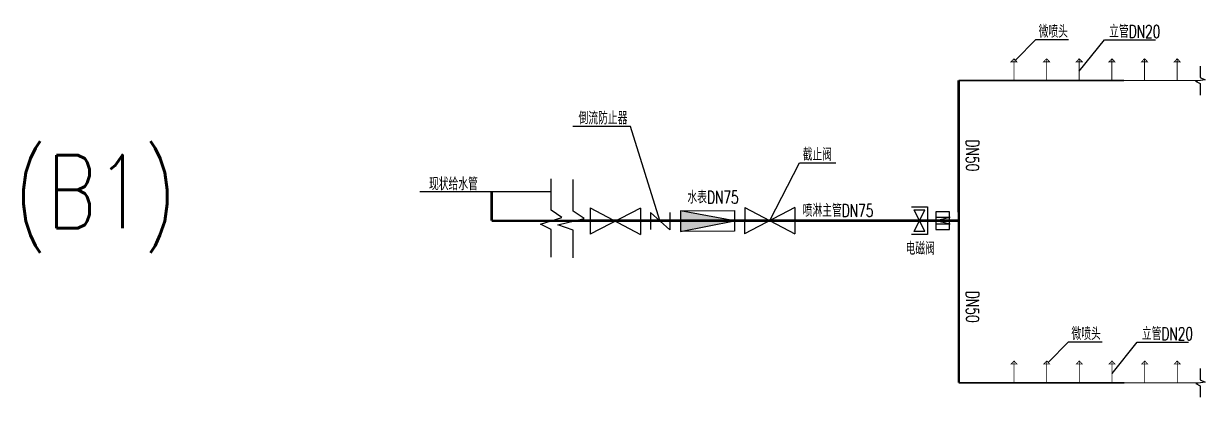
# Model space of a CAD drawing. Extents: x 230931 to 417685, y -478674 to -417189.
# Drawn here: x 230931 to 244885, y -438060 to -433650 of the extents above; entities that cross this region are included whole.
import ezdxf

# ---------------------------------------------------------------- set-up
doc = ezdxf.new("R2010")
doc.units = 0
doc.header["$LTSCALE"] = 10
for name, color, linetype in [('供水', 6, 'CONTINUOUS'), ('喷淋', 5, 'CONTINUOUS'), ('喷淋文字', 7, 'CONTINUOUS'), ('喷淋管', 4, 'CONTINUOUS'), ('园建', 1, 'CONTINUOUS'), ('标注', 3, 'CONTINUOUS')]:
    doc.layers.add(name, color=color, linetype=linetype)
doc.styles.add('HZTXT', font='txt_hzdx.shx', dxfattribs={"width": 0.6, "bigfont": 'hztxt.shx'})
doc.styles.get("Standard").update_dxf_attribs({"font": 'simplex1.shx', "width": 0.7, "bigfont": 'hztxt.shx'})

msp = doc.modelspace()

# ---------------------------------------------------------------- hatches: boundary and pattern name
at = {"layer": '供水'}
h = msp.add_hatch(color=256, dxfattribs=at)
h.paths.add_polyline_path([(238687, -436102), (239325, -435978), (238686, -435860)], flags=16)
h.paths.add_polyline_path([(239325, -435978), (238686, -435860), (238687, -436102)])
at = {"layer": '标注'}
msp.add_hatch(color=256, dxfattribs=at).paths.add_polyline_path([(238686, -435860), (238686, -436102), (239325, -435978)])

# ---------------------------------------------------------------- linework, layer by layer
at = {"layer": '供水'}
for p, q in [((238686, -435860, -3170333), (239325, -435857, -3170333)), ((239325, -435978, -3170333), (238686, -435860, -3170333)), ((239325, -435857, -3170333), (239326, -436099, -3170333)), ((238687, -436102, -3170333), (239325, -435978, -3170333)), ((239326, -436099, -3170333), (238687, -436102, -3170333))]:
    msp.add_line(p, q, dxfattribs=at)
at = {"layer": '供水', "elevation": -3170333}
msp.add_lwpolyline([(238686, -435860), (238687, -436102)], dxfattribs=at)
at = {"layer": '喷淋', "color": 0}
for p, q in [((237622, -435825, -3170333), (237621, -436136, -3170333)), ((238215, -435828, -3170333), (237621, -436136, -3170333)), ((237622, -435825, -3170333), (238214, -436139, -3170333)), ((238215, -435828, -3170333), (238214, -436139, -3170333)), ((239446, -435818, -3170333), (239445, -436129, -3170333)), ((240039, -435821, -3170333), (239445, -436129, -3170333)), ((239446, -435818, -3170333), (240038, -436132, -3170333)), ((240039, -435821, -3170333), (240038, -436132, -3170333))]:
    msp.add_line(p, q, dxfattribs=at)
msp.add_lwpolyline([(238563, -435877), (238563, -436084), (238333, -435877), (238333, -436081)], dxfattribs=at)
at = {"layer": '喷淋文字'}
for p, q in [((237161, -435853, -29063261), (237161, -435480, -29063261)), ((237421, -435863, -29063261), (237421, -435491, -29063261)), ((241416, -435813), (241604, -435813)), ((241604, -435813), (241604, -436139)), ((237034, -436015, -29063261), (237288, -435937, -29063261)), ((237288, -435937, -29063261), (237161, -435853, -29063261)), ((237239, -436026, -29063261), (237548, -435948, -29063261)), ((237548, -435948, -29063261), (237421, -435863, -29063261)), ((237161, -436078, -29063261), (237034, -436015, -29063261)), ((237161, -436404, -29063261), (237161, -436078, -29063261)), ((237421, -436088, -29063261), (237239, -436026, -29063261)), ((237421, -436415, -29063261), (237421, -436088, -29063261)), ((241604, -436139), (241416, -436139))]:
    msp.add_line(p, q, dxfattribs=at)
at = {"layer": '喷淋文字', "color": 2}
for points in [[(242642, -434081), (242883, -433838), (243270, -433838)], [(243396, -434210), (243695, -433840), (244298, -433840)]]:
    msp.add_lwpolyline(points, dxfattribs=at)
at = {"layer": '喷淋文字'}
for points in [[(244825, -434153), (244825, -434287), (244884, -434312), (244770, -434329), (244825, -434358), (244825, -434493)], [(241447, -435847), (241574, -435847)], [(241574, -436102), (241447, -435847)], [(241447, -436102), (241574, -435847)], [(241510, -435975), (241702, -435975)], [(241574, -436102), (241447, -436102)]]:
    msp.add_lwpolyline(points, dxfattribs=at)
at = {"layer": '喷淋文字', "color": 2}
for points, elevation in [([(238445, -435974), (238095, -434862), (237415, -434862)], -3170333), ([(239743, -435974), (240093, -435292), (240522, -435292)], -3170333), ([(243029, -437649), (243269, -437406), (243668, -437406)], 0), ([(243783, -437778), (244082, -437408), (244688, -437408)], 0)]:
    msp.add_lwpolyline(points, dxfattribs=dict(at, elevation=elevation))
at = {"layer": '喷淋文字'}
msp.add_lwpolyline([(241702, -436078), (241863, -436078), (241863, -435871), (241702, -435871)], close=True, dxfattribs=at)
at = {"layer": '喷淋文字', "elevation": 0}
msp.add_lwpolyline([(244826, -437721), (244826, -437854), (244885, -437880), (244771, -437897), (244826, -437925), (244826, -438060)], dxfattribs=at)
at = {"layer": '喷淋管', "color": 5, "const_width": 30}
for points in [[(241973, -434321), (241974, -437888)], [(241215, -435975), (241973, -435975)]]:
    msp.add_lwpolyline(points, dxfattribs=at)
at = {"layer": '喷淋管', "color": 5, "const_width": 30, "elevation": 0}
for points in [[(236457, -435977), (236457, -435635)], [(241638, -435974), (236457, -435977)]]:
    msp.add_lwpolyline(points, dxfattribs=at)
at = {"layer": '园建', "elevation": 0}
msp.add_lwpolyline([(237161, -435635), (235610, -435635)], dxfattribs=at)
at = {"layer": '标注'}
for points, const_width in [([(242625, -434100), (242591, -434100), (242625, -434063)], 10), ([(242625, -434100), (242625, -434063)], 10), ([(242625, -434100), (242659, -434100), (242625, -434063)], 10), ([(242625, -434321), (242625, -434100)], 10), ([(243011, -434100), (242976, -434100), (243011, -434063)], 10), ([(243011, -434100), (243011, -434063)], 10), ([(243011, -434100), (243045, -434100), (243011, -434063)], 10), ([(243011, -434321), (243011, -434100)], 10), ([(243396, -434100), (243362, -434100), (243396, -434063)], 10), ([(243396, -434100), (243396, -434063)], 10), ([(243396, -434100), (243431, -434100), (243396, -434063)], 10), ([(243396, -434321), (243396, -434100)], 10), ([(243782, -434100), (243748, -434100), (243782, -434063)], 10), ([(243782, -434100), (243782, -434063)], 10), ([(243782, -434100), (243816, -434100), (243782, -434063)], 10), ([(243782, -434321), (243782, -434100)], 10), ([(244167, -434100), (244133, -434100), (244167, -434063)], 10), ([(244167, -434100), (244167, -434063)], 10), ([(244167, -434100), (244202, -434100), (244167, -434063)], 10), ([(244167, -434321), (244167, -434100)], 10), ([(244553, -434100), (244519, -434100), (244553, -434063)], 10), ([(244553, -434100), (244553, -434063)], 10), ([(244553, -434100), (244587, -434100), (244553, -434063)], 10), ([(244553, -434321), (244553, -434100)], 10), ([(241973, -434321), (243926, -434321)], 20), ([(243926, -434321), (244830, -434321)], 10)]:
    msp.add_lwpolyline(points, dxfattribs=dict(at, const_width=const_width))
at = {"layer": '标注', "elevation": -3170333}
msp.add_lwpolyline([(238686, -435860), (238686, -436102), (239325, -435978), (238686, -435860)], close=True, dxfattribs=at)
at = {"layer": '标注', "elevation": 0}
for points, const_width in [([(242626, -437667), (242592, -437667), (242626, -437630)], 10), ([(242626, -437667), (242626, -437630)], 10), ([(242626, -437667), (242660, -437667), (242626, -437630)], 10), ([(243012, -437667), (242978, -437667), (243012, -437630)], 10), ([(243012, -437667), (243012, -437630)], 10), ([(243012, -437667), (243046, -437667), (243012, -437630)], 10), ([(243397, -437667), (243363, -437667), (243397, -437630)], 10), ([(243397, -437667), (243397, -437630)], 10), ([(243397, -437667), (243432, -437667), (243397, -437630)], 10), ([(243783, -437667), (243749, -437667), (243783, -437630)], 10), ([(243783, -437667), (243783, -437630)], 10), ([(243783, -437667), (243817, -437667), (243783, -437630)], 10), ([(244169, -437667), (244134, -437667), (244169, -437630)], 10), ([(244169, -437667), (244169, -437630)], 10), ([(244169, -437667), (244203, -437667), (244169, -437630)], 10), ([(244554, -437667), (244520, -437667), (244554, -437630)], 10), ([(244554, -437667), (244554, -437630)], 10), ([(244554, -437667), (244588, -437667), (244554, -437630)], 10), ([(242626, -437888), (242626, -437667)], 10), ([(243012, -437888), (243012, -437667)], 10), ([(243397, -437888), (243397, -437667)], 10), ([(243783, -437888), (243783, -437667)], 10), ([(244169, -437888), (244169, -437667)], 10), ([(244554, -437888), (244554, -437667)], 10), ([(241974, -437888), (243927, -437888)], 20), ([(243927, -437888), (244831, -437888)], 10)]:
    msp.add_lwpolyline(points, dxfattribs=dict(at, const_width=const_width))

# ---------------------------------------------------------------- texts
at = {"layer": '喷淋文字', "width": 0.7}
for s, p in [('微喷头', (242917, -433817, -213431127)), ('立管DN20', (243749, -433817, -213431127)), ('截止阀', (240130, -435269, -213431127)), ('现状给水管', (235717, -435616, -47118973)), ('水表DN75', (238769, -435774, -210260794)), ('喷淋主管DN75', (240130, -435930, -210260794)), ('电磁阀', (241346, -436378, -213431127)), ('微喷头', (243304, -437384, -213431127)), ('立管DN20', (244136, -437384, -213431127))]:
    msp.add_text(s, height=150, dxfattribs=at).set_placement(p)
for s, height, rotation, p in [('倒流防止器', 150, 359.9909, (237483, -434840, -213431127)), ('DN50', 150, 269.9909, (242062, -435020, -213431127)), ('M', 168, 270.0091, (241704, -435917, -164003419)), ('DN50', 150, 269.9909, (242062, -436806, -213431127))]:
    msp.add_text(s, height=height, rotation=rotation, dxfattribs=at).set_placement(p)
at = {"layer": '喷淋文字', "color": 2, "style": 'HZTXT', "oblique": 0, "width": 0.75}
msp.add_text('(B1)', height=864, rotation=359.9909, dxfattribs=at).set_placement((230819, -436065, -841043176))

doc.saveas('drawing.dxf')
